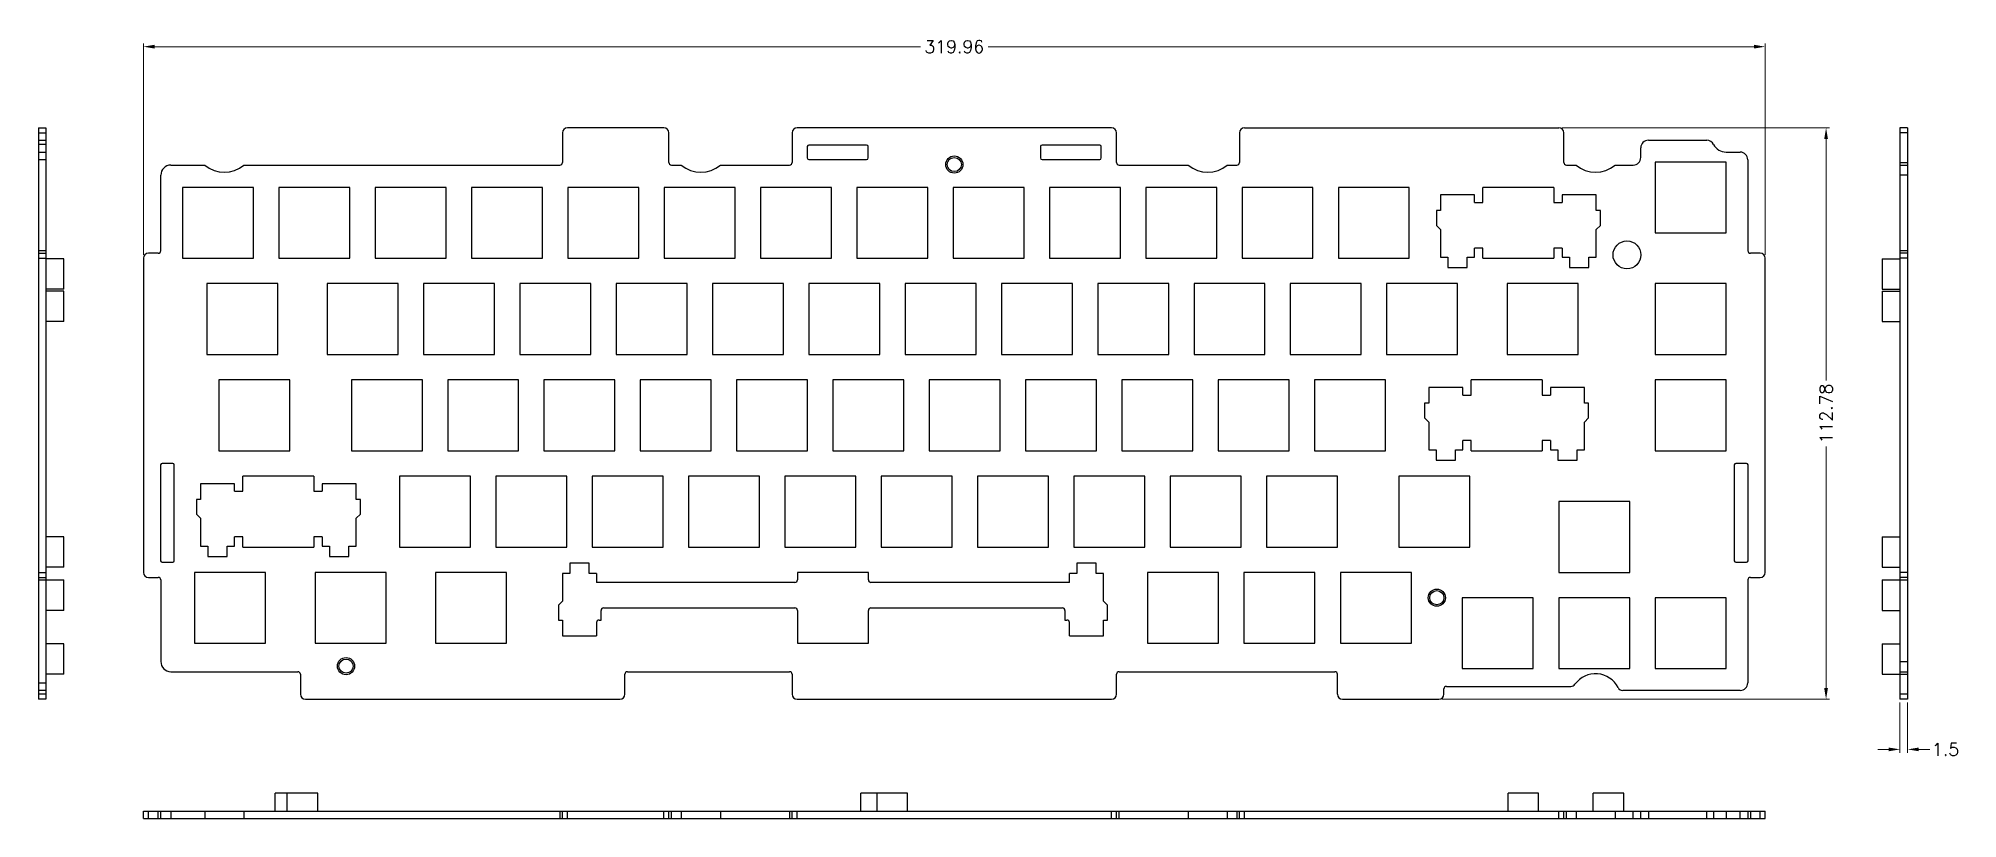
# Model space of a CAD drawing. Header units: millimetres. Extents: x 2593 to 5527, y -255 to 1271.
# Drawn here: x 2592.5 to 2971.1, y 1117.3 to 1271.3 of the extents above; entities outside this region: 5.
import ezdxf

# ---------------------------------------------------------------- set-up
doc = ezdxf.new("R2010")
doc.units = ezdxf.units.MM
doc.header["$LTSCALE"] = 30.734
doc.header["$PDMODE"] = 3
doc.header["$PDSIZE"] = 8
doc.layers.get('0').update_dxf_attribs({"linetype": 'CONTINUOUS'})
doc.layers.get('Defpoints').update_dxf_attribs({"linetype": 'CONTINUOUS'})
doc.layers.add('dim', color=82, linetype='CONTINUOUS', lineweight=9)
doc.styles.add('ROMANC', font='romanc.shx', dxfattribs={"bigfont": 'gbcbig.shx'})
doc.styles.get("Standard").update_dxf_attribs({"font": 'txt', "width": 0.85})
doc.dimstyles.new('YanXiu', dxfattribs={"dimtxt": 2.5, "dimasz": 2.2, "dimexe": 0.66, "dimexo": 0.66, "dimgap": 0.66, "dimtad": 0, "dimdsep": 46, "dimtxsty": 'ROMANC', "dimcen": 0, "dimclrd": 256, "dimclre": 131, "dimclrt": 42, "dimazin": 2, "dimtfac": 1, "dimtofl": 0, "dimtmove": 0, "dimatfit": 3, "dimfxl": 1, "dimlwd": 5, "dimlwe": 5, "dimarcsym": 0})

# ---------------------------------------------------------------- blocks, each defined once
blk = doc.blocks.new('*D25')
at = {"color": 131, "lineweight": 5}
for p, q in [((2613.23, 1228.53), (2613.23, 1270.29)), ((2933.19, 1228.53), (2933.19, 1270.29))]:
    blk.add_line(p, q, dxfattribs=at)
at = {"lineweight": 5}
for p, q in [((2615.43, 1269.63), (2766.54, 1269.63)), ((2930.99, 1269.63), (2779.88, 1269.63))]:
    blk.add_line(p, q, dxfattribs=at)
for points in [[(2615.43, 1270), (2615.43, 1269.27), (2613.23, 1269.63)], [(2930.99, 1270), (2930.99, 1269.27), (2933.19, 1269.63)]]:
    blk.add_solid(points)
at = {"layer": 'Defpoints', "color": 0}
for p in [(2933.19, 1269.63), (2613.23, 1227.87), (2933.19, 1227.87)]:
    blk.add_point(p, dxfattribs=at)
at = {"color": 42, "insert": (2773.21, 1269.63), "char_height": 2.5, "attachment_point": 5, "style": 'ROMANC'}
blk.add_mtext('319.96', dxfattribs=at)
blk = doc.blocks.new('*D26')
at = {"color": 131, "lineweight": 5}
for p, q in [((2893.12, 1253.61), (2945.85, 1253.61)), ((2869.46, 1140.83), (2945.85, 1140.83))]:
    blk.add_line(p, q, dxfattribs=at)
at = {"lineweight": 5}
for p, q in [((2945.19, 1251.41), (2945.19, 1203.71)), ((2945.19, 1143.03), (2945.19, 1190.72))]:
    blk.add_line(p, q, dxfattribs=at)
for points in [[(2944.82, 1251.41), (2945.56, 1251.41), (2945.19, 1253.61)], [(2944.82, 1143.03), (2945.56, 1143.03), (2945.19, 1140.83)]]:
    blk.add_solid(points)
at = {"layer": 'Defpoints', "color": 0}
for p in [(2892.46, 1253.61), (2868.8, 1140.83), (2945.19, 1140.83)]:
    blk.add_point(p, dxfattribs=at)
at = {"color": 42, "insert": (2945.19, 1197.22), "char_height": 2.5, "attachment_point": 5, "rotation": 90, "style": 'ROMANC'}
blk.add_mtext('112.78', dxfattribs=at)
blk = doc.blocks.new('*D27')
at = {"color": 131, "lineweight": 5}
for p, q in [((2959.77, 1140.17), (2959.77, 1130.27)), ((2961.27, 1140.17), (2961.27, 1130.27))]:
    blk.add_line(p, q, dxfattribs=at)
at = {"lineweight": 5}
for p, q in [((2957.57, 1130.93), (2955.37, 1130.93)), ((2963.47, 1130.93), (2965.67, 1130.93))]:
    blk.add_line(p, q, dxfattribs=at)
for points in [[(2957.57, 1131.29), (2957.57, 1130.56), (2959.77, 1130.93)], [(2963.47, 1131.29), (2963.47, 1130.56), (2961.27, 1130.93)]]:
    blk.add_solid(points)
at = {"layer": 'Defpoints', "color": 0}
for p in [(2959.77, 1140.83), (2961.27, 1140.83), (2961.27, 1130.93)]:
    blk.add_point(p, dxfattribs=at)
at = {"color": 42, "insert": (2968.77, 1130.93), "char_height": 2.5, "attachment_point": 5, "style": 'ROMANC'}
blk.add_mtext('1.5', dxfattribs=at)

msp = doc.modelspace()

# ---------------------------------------------------------------- linework, layer by layer
at = {"color": 7, "linetype": 'Continuous'}
for p, q in [((2592.52, 1253.607), (2592.52, 1140.828)), ((2592.52, 1253.607), (2594.02, 1253.607)), ((2594.02, 1253.607), (2594.02, 1140.828)), ((2715.911, 1253.607), (2696.911, 1253.607)), ((2804.211, 1253.607), (2742.211, 1253.607)), ((2830.461, 1253.607), (2892.461, 1253.607)), ((2959.774, 1253.607), (2959.774, 1140.828)), ((2961.274, 1253.607), (2959.774, 1253.607)), ((2961.274, 1253.607), (2961.274, 1140.828)), ((2592.52, 1252.607), (2594.02, 1252.607)), ((2592.52, 1251.167), (2594.02, 1251.167)), ((2594.02, 1250.338), (2592.52, 1250.338)), ((2695.911, 1252.607), (2695.911, 1246.767)), ((2716.911, 1246.767), (2716.911, 1252.607)), ((2741.211, 1252.607), (2741.211, 1246.767)), ((2744.211, 1249.907), (2744.211, 1247.667)), ((2755.911, 1250.207), (2744.511, 1250.207)), ((2756.211, 1247.667), (2756.211, 1249.907)), ((2790.211, 1249.907), (2790.211, 1247.667)), ((2801.911, 1250.207), (2790.511, 1250.207)), ((2802.211, 1247.667), (2802.211, 1249.907)), ((2805.211, 1246.767), (2805.211, 1252.607)), ((2829.461, 1252.607), (2829.461, 1246.767)), ((2893.461, 1246.767), (2893.461, 1252.607)), ((2908.631, 1247.767), (2908.631, 1249.667)), ((2910.131, 1251.167), (2921.648, 1251.167)), ((2961.274, 1252.607), (2959.774, 1252.607)), ((2592.52, 1248.817), (2594.02, 1248.817)), ((2594.02, 1247.317), (2592.52, 1247.317)), ((2618.671, 1246.267), (2625.359, 1246.267)), ((2633.064, 1246.267), (2695.411, 1246.267)), ((2717.411, 1246.267), (2719.359, 1246.267)), ((2727.064, 1246.267), (2740.711, 1246.267)), ((2744.511, 1247.367), (2755.911, 1247.367)), ((2790.511, 1247.367), (2801.911, 1247.367)), ((2805.711, 1246.267), (2819.359, 1246.267)), ((2827.064, 1246.267), (2828.961, 1246.267)), ((2893.961, 1246.267), (2895.859, 1246.267)), ((2903.564, 1246.267), (2907.131, 1246.267)), ((2925.501, 1246.867), (2911.501, 1246.867)), ((2911.501, 1246.867), (2911.501, 1232.867)), ((2925.45, 1248.817), (2928.251, 1248.817)), ((2925.501, 1232.867), (2925.501, 1246.867)), ((2929.751, 1247.317), (2929.751, 1229.367)), ((2959.774, 1246.767), (2961.274, 1246.767)), ((2959.774, 1246.267), (2961.274, 1246.267)), ((2616.671, 1229.367), (2616.671, 1244.267)), ((2961.274, 1244.267), (2959.774, 1244.267)), ((2620.971, 1241.867), (2620.971, 1227.867)), ((2634.971, 1241.867), (2620.971, 1241.867)), ((2634.971, 1227.867), (2634.971, 1241.867)), ((2639.971, 1241.867), (2639.971, 1227.867)), ((2653.971, 1241.867), (2639.971, 1241.867)), ((2653.971, 1227.867), (2653.971, 1241.867)), ((2658.971, 1241.867), (2658.971, 1227.867)), ((2672.971, 1241.867), (2658.971, 1241.867)), ((2672.971, 1227.867), (2672.971, 1241.867)), ((2677.971, 1241.867), (2677.971, 1227.867)), ((2691.971, 1241.867), (2677.971, 1241.867)), ((2691.971, 1227.867), (2691.971, 1241.867)), ((2696.971, 1241.867), (2696.971, 1227.867)), ((2710.971, 1241.867), (2696.971, 1241.867)), ((2710.971, 1227.867), (2710.971, 1241.867)), ((2715.971, 1241.867), (2715.971, 1227.867)), ((2729.971, 1241.867), (2715.971, 1241.867)), ((2729.971, 1227.867), (2729.971, 1241.867)), ((2734.971, 1241.867), (2734.971, 1227.867)), ((2748.971, 1241.867), (2734.971, 1241.867)), ((2748.971, 1227.867), (2748.971, 1241.867)), ((2753.971, 1241.867), (2753.971, 1227.867)), ((2767.971, 1241.867), (2753.971, 1241.867)), ((2767.971, 1227.867), (2767.971, 1241.867)), ((2772.971, 1241.867), (2772.971, 1227.867)), ((2786.971, 1241.867), (2772.971, 1241.867)), ((2786.971, 1227.867), (2786.971, 1241.867)), ((2791.971, 1241.867), (2791.971, 1227.867)), ((2805.971, 1241.867), (2791.971, 1241.867)), ((2805.971, 1227.867), (2805.971, 1241.867)), ((2810.971, 1241.867), (2810.971, 1227.867)), ((2824.971, 1241.867), (2810.971, 1241.867)), ((2824.971, 1227.867), (2824.971, 1241.867)), ((2843.971, 1241.867), (2829.971, 1241.867)), ((2829.971, 1241.867), (2829.971, 1227.867)), ((2843.971, 1227.867), (2843.971, 1241.867)), ((2862.971, 1241.867), (2848.971, 1241.867)), ((2848.971, 1241.867), (2848.971, 1227.867)), ((2862.971, 1227.867), (2862.971, 1241.867)), ((2875.846, 1240.367), (2869.146, 1240.367)), ((2869.146, 1240.367), (2869.146, 1237.267)), ((2875.846, 1238.867), (2875.846, 1240.367)), ((2875.846, 1238.867), (2877.496, 1238.867)), ((2891.496, 1241.867), (2877.496, 1241.867)), ((2877.496, 1238.867), (2877.496, 1241.867)), ((2891.496, 1241.867), (2891.496, 1238.867)), ((2891.496, 1238.867), (2893.146, 1238.867)), ((2899.846, 1240.367), (2893.146, 1240.367)), ((2893.146, 1240.367), (2893.146, 1238.867)), ((2899.846, 1237.267), (2899.846, 1240.367)), ((2869.146, 1237.267), (2868.321, 1237.267)), ((2868.321, 1237.267), (2868.321, 1234.367)), ((2868.321, 1234.367), (2869.146, 1233.542)), ((2900.671, 1237.267), (2899.846, 1237.267)), ((2899.846, 1233.542), (2900.671, 1234.367)), ((2900.671, 1234.367), (2900.671, 1237.267)), ((2869.146, 1233.542), (2869.146, 1228.067)), ((2899.846, 1228.067), (2899.846, 1233.542)), ((2911.501, 1232.867), (2925.501, 1232.867)), ((2594.02, 1229.367), (2592.52, 1229.367)), ((2592.52, 1228.867), (2594.02, 1228.867)), ((2592.52, 1227.867), (2594.02, 1227.867)), ((2597.52, 1227.767), (2594.02, 1227.767)), ((2597.52, 1221.768), (2597.52, 1227.766)), ((2613.232, 1227.867), (2613.232, 1165.867)), ((2616.171, 1228.867), (2614.232, 1228.867)), ((2620.971, 1227.867), (2634.971, 1227.867)), ((2639.971, 1227.867), (2653.971, 1227.867)), ((2658.971, 1227.867), (2672.971, 1227.867)), ((2677.971, 1227.867), (2691.971, 1227.867)), ((2696.971, 1227.867), (2710.971, 1227.867)), ((2715.971, 1227.867), (2729.971, 1227.867)), ((2734.971, 1227.867), (2748.971, 1227.867)), ((2753.971, 1227.867), (2767.971, 1227.867)), ((2772.971, 1227.867), (2786.971, 1227.867)), ((2791.971, 1227.867), (2805.971, 1227.867)), ((2810.971, 1227.867), (2824.971, 1227.867)), ((2829.971, 1227.867), (2843.971, 1227.867)), ((2848.971, 1227.867), (2862.971, 1227.867)), ((2869.146, 1228.067), (2870.596, 1228.067)), ((2870.596, 1228.067), (2870.596, 1226.017)), ((2874.396, 1228.067), (2875.846, 1228.067)), ((2874.396, 1226.017), (2874.396, 1228.067)), ((2877.496, 1229.867), (2875.846, 1229.867)), ((2875.846, 1228.067), (2875.846, 1229.867)), ((2877.496, 1227.867), (2877.496, 1229.867)), ((2877.496, 1227.867), (2891.496, 1227.867)), ((2893.146, 1229.867), (2891.496, 1229.867)), ((2891.496, 1229.867), (2891.496, 1227.867)), ((2893.146, 1229.867), (2893.146, 1228.067)), ((2893.146, 1228.067), (2894.596, 1228.067)), ((2894.596, 1228.067), (2894.596, 1226.017)), ((2898.396, 1228.067), (2899.846, 1228.067)), ((2898.396, 1226.017), (2898.396, 1228.067)), ((2932.191, 1228.867), (2930.251, 1228.867)), ((2933.191, 1165.867), (2933.191, 1227.867)), ((2956.274, 1227.767), (2959.774, 1227.767)), ((2956.274, 1227.766), (2956.274, 1221.768)), ((2961.274, 1229.367), (2959.774, 1229.367)), ((2961.274, 1228.867), (2959.774, 1228.867)), ((2961.274, 1227.867), (2959.774, 1227.867)), ((2870.596, 1226.017), (2874.396, 1226.017)), ((2894.596, 1226.017), (2898.396, 1226.017)), ((2597.52, 1221.767), (2594.02, 1221.767)), ((2597.52, 1221.367), (2594.02, 1221.367)), ((2597.52, 1215.368), (2597.52, 1221.366)), ((2625.736, 1222.867), (2625.736, 1208.867)), ((2639.736, 1222.867), (2625.736, 1222.867)), ((2639.736, 1208.867), (2639.736, 1222.867)), ((2649.501, 1222.867), (2649.501, 1208.867)), ((2663.501, 1222.867), (2649.501, 1222.867)), ((2663.501, 1208.867), (2663.501, 1222.867)), ((2668.501, 1222.867), (2668.501, 1208.867)), ((2682.501, 1222.867), (2668.501, 1222.867)), ((2682.501, 1208.867), (2682.501, 1222.867)), ((2687.501, 1222.867), (2687.501, 1208.867)), ((2701.501, 1222.867), (2687.501, 1222.867)), ((2701.501, 1208.867), (2701.501, 1222.867)), ((2706.501, 1222.867), (2706.501, 1208.867)), ((2720.501, 1222.867), (2706.501, 1222.867)), ((2720.501, 1208.867), (2720.501, 1222.867)), ((2725.501, 1222.867), (2725.501, 1208.867)), ((2739.501, 1222.867), (2725.501, 1222.867)), ((2739.501, 1208.867), (2739.501, 1222.867)), ((2744.501, 1222.867), (2744.501, 1208.867)), ((2758.501, 1222.867), (2744.501, 1222.867)), ((2758.501, 1208.867), (2758.501, 1222.867)), ((2763.501, 1222.867), (2763.501, 1208.867)), ((2777.501, 1222.867), (2763.501, 1222.867)), ((2777.501, 1208.867), (2777.501, 1222.867)), ((2782.501, 1222.867), (2782.501, 1208.867)), ((2796.501, 1222.867), (2782.501, 1222.867)), ((2796.501, 1208.867), (2796.501, 1222.867)), ((2801.501, 1222.867), (2801.501, 1208.867)), ((2815.501, 1222.867), (2801.501, 1222.867)), ((2815.501, 1208.867), (2815.501, 1222.867)), ((2834.501, 1222.867), (2820.501, 1222.867)), ((2820.501, 1222.867), (2820.501, 1208.867)), ((2834.501, 1208.867), (2834.501, 1222.867)), ((2853.501, 1222.867), (2839.501, 1222.867)), ((2839.501, 1222.867), (2839.501, 1208.867)), ((2853.501, 1208.867), (2853.501, 1222.867)), ((2872.501, 1222.867), (2858.501, 1222.867)), ((2858.501, 1222.867), (2858.501, 1208.867)), ((2872.501, 1208.867), (2872.501, 1222.867)), ((2896.266, 1222.867), (2882.266, 1222.867)), ((2882.266, 1222.867), (2882.266, 1208.867)), ((2896.266, 1208.867), (2896.266, 1222.867)), ((2925.501, 1222.867), (2911.501, 1222.867)), ((2911.501, 1222.867), (2911.501, 1208.867)), ((2925.501, 1208.867), (2925.501, 1222.867)), ((2956.274, 1221.767), (2959.774, 1221.767)), ((2956.274, 1221.367), (2959.774, 1221.367)), ((2956.274, 1221.366), (2956.274, 1215.368)), ((2597.52, 1215.367), (2594.02, 1215.367)), ((2956.274, 1215.367), (2959.774, 1215.367)), ((2625.736, 1208.867), (2639.736, 1208.867)), ((2649.501, 1208.867), (2663.501, 1208.867)), ((2668.501, 1208.867), (2682.501, 1208.867)), ((2687.501, 1208.867), (2701.501, 1208.867)), ((2706.501, 1208.867), (2720.501, 1208.867)), ((2725.501, 1208.867), (2739.501, 1208.867)), ((2744.501, 1208.867), (2758.501, 1208.867)), ((2763.501, 1208.867), (2777.501, 1208.867)), ((2782.501, 1208.867), (2796.501, 1208.867)), ((2801.501, 1208.867), (2815.501, 1208.867)), ((2820.501, 1208.867), (2834.501, 1208.867)), ((2839.501, 1208.867), (2853.501, 1208.867)), ((2858.501, 1208.867), (2872.501, 1208.867)), ((2882.266, 1208.867), (2896.266, 1208.867)), ((2911.501, 1208.867), (2925.501, 1208.867)), ((2628.121, 1203.867), (2628.121, 1189.867)), ((2642.121, 1203.867), (2628.121, 1203.867)), ((2642.121, 1189.867), (2642.121, 1203.867)), ((2654.266, 1203.867), (2654.266, 1189.867)), ((2668.266, 1203.867), (2654.266, 1203.867)), ((2668.266, 1189.867), (2668.266, 1203.867)), ((2673.266, 1203.867), (2673.266, 1189.867)), ((2687.266, 1203.867), (2673.266, 1203.867)), ((2687.266, 1189.867), (2687.266, 1203.867)), ((2692.266, 1203.867), (2692.266, 1189.867)), ((2706.266, 1203.867), (2692.266, 1203.867)), ((2706.266, 1189.867), (2706.266, 1203.867)), ((2711.266, 1203.867), (2711.266, 1189.867)), ((2725.266, 1203.867), (2711.266, 1203.867)), ((2725.266, 1189.867), (2725.266, 1203.867)), ((2730.266, 1203.867), (2730.266, 1189.867)), ((2744.266, 1203.867), (2730.266, 1203.867)), ((2744.266, 1189.867), (2744.266, 1203.867)), ((2749.266, 1203.867), (2749.266, 1189.867)), ((2763.266, 1203.867), (2749.266, 1203.867)), ((2763.266, 1189.867), (2763.266, 1203.867)), ((2768.266, 1203.867), (2768.266, 1189.867)), ((2782.266, 1203.867), (2768.266, 1203.867)), ((2782.266, 1189.867), (2782.266, 1203.867)), ((2801.266, 1203.867), (2787.266, 1203.867)), ((2787.266, 1203.867), (2787.266, 1189.867)), ((2801.266, 1189.867), (2801.266, 1203.867)), ((2820.266, 1203.867), (2806.266, 1203.867)), ((2806.266, 1203.867), (2806.266, 1189.867)), ((2820.266, 1189.867), (2820.266, 1203.867)), ((2839.266, 1203.867), (2825.266, 1203.867)), ((2825.266, 1203.867), (2825.266, 1189.867)), ((2839.266, 1189.867), (2839.266, 1203.867)), ((2858.266, 1203.867), (2844.266, 1203.867)), ((2844.266, 1203.867), (2844.266, 1189.867)), ((2858.266, 1189.867), (2858.266, 1203.867)), ((2873.521, 1202.367), (2866.821, 1202.367)), ((2866.821, 1202.367), (2866.821, 1199.267)), ((2873.521, 1200.867), (2873.521, 1202.367)), ((2873.521, 1200.867), (2875.171, 1200.867)), ((2889.171, 1203.867), (2875.171, 1203.867)), ((2875.171, 1200.867), (2875.171, 1203.867)), ((2889.171, 1203.867), (2889.171, 1200.867)), ((2889.171, 1200.867), (2890.821, 1200.867)), ((2897.521, 1202.367), (2890.821, 1202.367)), ((2890.821, 1202.367), (2890.821, 1200.867)), ((2897.521, 1199.267), (2897.521, 1202.367)), ((2925.501, 1203.867), (2911.501, 1203.867)), ((2911.501, 1203.867), (2911.501, 1189.867)), ((2925.501, 1189.867), (2925.501, 1203.867)), ((2866.821, 1199.267), (2865.996, 1199.267)), ((2865.996, 1199.267), (2865.996, 1196.367)), ((2898.346, 1199.267), (2897.521, 1199.267)), ((2898.346, 1196.367), (2898.346, 1199.267)), ((2865.996, 1196.367), (2866.821, 1195.542)), ((2866.821, 1195.542), (2866.821, 1190.067)), ((2897.521, 1195.542), (2898.346, 1196.367)), ((2897.521, 1190.067), (2897.521, 1195.542)), ((2628.121, 1189.867), (2642.121, 1189.867)), ((2654.266, 1189.867), (2668.266, 1189.867)), ((2673.266, 1189.867), (2687.266, 1189.867)), ((2692.266, 1189.867), (2706.266, 1189.867)), ((2711.266, 1189.867), (2725.266, 1189.867)), ((2730.266, 1189.867), (2744.266, 1189.867)), ((2749.266, 1189.867), (2763.266, 1189.867)), ((2768.266, 1189.867), (2782.266, 1189.867)), ((2787.266, 1189.867), (2801.266, 1189.867)), ((2806.266, 1189.867), (2820.266, 1189.867)), ((2825.266, 1189.867), (2839.266, 1189.867)), ((2844.266, 1189.867), (2858.266, 1189.867)), ((2866.821, 1190.067), (2868.271, 1190.067)), ((2868.271, 1190.067), (2868.271, 1188.017)), ((2872.071, 1190.067), (2873.521, 1190.067)), ((2872.071, 1188.017), (2872.071, 1190.067)), ((2875.171, 1191.867), (2873.521, 1191.867)), ((2873.521, 1190.067), (2873.521, 1191.867)), ((2875.171, 1189.867), (2875.171, 1191.867)), ((2875.171, 1189.867), (2889.171, 1189.867)), ((2890.821, 1191.867), (2889.171, 1191.867)), ((2889.171, 1191.867), (2889.171, 1189.867)), ((2890.821, 1191.867), (2890.821, 1190.067)), ((2890.821, 1190.067), (2892.271, 1190.067)), ((2892.271, 1190.067), (2892.271, 1188.017)), ((2896.071, 1190.067), (2897.521, 1190.067)), ((2896.071, 1188.017), (2896.071, 1190.067)), ((2911.501, 1189.867), (2925.501, 1189.867)), ((2616.632, 1187.067), (2616.632, 1168.167)), ((2619.032, 1187.367), (2616.932, 1187.367)), ((2619.332, 1168.167), (2619.332, 1187.067)), ((2868.271, 1188.017), (2872.071, 1188.017)), ((2892.271, 1188.017), (2896.071, 1188.017)), ((2927.091, 1187.067), (2927.091, 1168.167)), ((2929.491, 1187.367), (2927.391, 1187.367)), ((2929.791, 1168.167), (2929.791, 1187.067)), ((2624.521, 1183.367), (2624.521, 1180.267)), ((2631.221, 1183.367), (2624.521, 1183.367)), ((2631.221, 1181.867), (2631.221, 1183.367)), ((2631.221, 1181.867), (2632.871, 1181.867)), ((2632.871, 1181.867), (2632.871, 1184.867)), ((2646.871, 1184.867), (2632.871, 1184.867)), ((2646.871, 1184.867), (2646.871, 1181.867)), ((2646.871, 1181.867), (2648.521, 1181.867)), ((2648.521, 1183.367), (2648.521, 1181.867)), ((2655.221, 1183.367), (2648.521, 1183.367)), ((2655.221, 1180.267), (2655.221, 1183.367)), ((2663.776, 1184.867), (2663.776, 1170.867)), ((2677.776, 1184.867), (2663.776, 1184.867)), ((2677.776, 1170.867), (2677.776, 1184.867)), ((2682.776, 1184.867), (2682.776, 1170.867)), ((2696.776, 1184.867), (2682.776, 1184.867)), ((2696.776, 1170.867), (2696.776, 1184.867)), ((2701.776, 1184.867), (2701.776, 1170.867)), ((2715.776, 1184.867), (2701.776, 1184.867)), ((2715.776, 1170.867), (2715.776, 1184.867)), ((2720.776, 1184.867), (2720.776, 1170.867)), ((2734.776, 1184.867), (2720.776, 1184.867)), ((2734.776, 1170.867), (2734.776, 1184.867)), ((2739.776, 1184.867), (2739.776, 1170.867)), ((2753.776, 1184.867), (2739.776, 1184.867)), ((2753.776, 1170.867), (2753.776, 1184.867)), ((2758.776, 1184.867), (2758.776, 1170.867)), ((2772.776, 1184.867), (2758.776, 1184.867)), ((2772.776, 1170.867), (2772.776, 1184.867)), ((2791.776, 1184.867), (2777.776, 1184.867)), ((2777.776, 1184.867), (2777.776, 1170.867)), ((2791.776, 1170.867), (2791.776, 1184.867)), ((2810.776, 1184.867), (2796.776, 1184.867)), ((2796.776, 1184.867), (2796.776, 1170.867)), ((2810.776, 1170.867), (2810.776, 1184.867)), ((2829.776, 1184.867), (2815.776, 1184.867)), ((2815.776, 1184.867), (2815.776, 1170.867)), ((2829.776, 1170.867), (2829.776, 1184.867)), ((2848.776, 1184.867), (2834.776, 1184.867)), ((2834.776, 1184.867), (2834.776, 1170.867)), ((2848.776, 1170.867), (2848.776, 1184.867)), ((2874.926, 1184.867), (2860.926, 1184.867)), ((2860.926, 1184.867), (2860.926, 1170.867)), ((2874.926, 1170.867), (2874.926, 1184.867)), ((2623.696, 1180.267), (2623.696, 1177.367)), ((2624.521, 1180.267), (2623.696, 1180.267)), ((2656.046, 1180.267), (2655.221, 1180.267)), ((2656.046, 1177.367), (2656.046, 1180.267)), ((2906.451, 1179.867), (2892.451, 1179.867)), ((2892.451, 1179.867), (2892.451, 1165.867)), ((2906.451, 1165.867), (2906.451, 1179.867)), ((2623.696, 1177.367), (2624.521, 1176.542)), ((2624.521, 1176.542), (2624.521, 1171.067)), ((2655.221, 1176.542), (2656.046, 1177.367)), ((2655.221, 1171.067), (2655.221, 1176.542)), ((2597.52, 1172.867), (2594.02, 1172.867)), ((2597.52, 1166.868), (2597.52, 1172.866)), ((2624.521, 1171.067), (2625.971, 1171.067)), ((2625.971, 1171.067), (2625.971, 1169.017)), ((2629.771, 1169.017), (2629.771, 1171.067)), ((2629.771, 1171.067), (2631.221, 1171.067)), ((2631.221, 1171.067), (2631.221, 1172.867)), ((2632.871, 1172.867), (2631.221, 1172.867)), ((2632.871, 1170.867), (2632.871, 1172.867)), ((2632.871, 1170.867), (2646.871, 1170.867)), ((2646.871, 1172.867), (2646.871, 1170.867)), ((2648.521, 1172.867), (2646.871, 1172.867)), ((2648.521, 1172.867), (2648.521, 1171.067)), ((2648.521, 1171.067), (2649.971, 1171.067)), ((2649.971, 1171.067), (2649.971, 1169.017)), ((2653.771, 1169.017), (2653.771, 1171.067)), ((2653.771, 1171.067), (2655.221, 1171.067)), ((2663.776, 1170.867), (2677.776, 1170.867)), ((2682.776, 1170.867), (2696.776, 1170.867)), ((2701.776, 1170.867), (2715.776, 1170.867)), ((2720.776, 1170.867), (2734.776, 1170.867)), ((2739.776, 1170.867), (2753.776, 1170.867)), ((2758.776, 1170.867), (2772.776, 1170.867)), ((2777.776, 1170.867), (2791.776, 1170.867)), ((2796.776, 1170.867), (2810.776, 1170.867)), ((2815.776, 1170.867), (2829.776, 1170.867)), ((2834.776, 1170.867), (2848.776, 1170.867)), ((2860.926, 1170.867), (2874.926, 1170.867)), ((2956.274, 1172.867), (2959.774, 1172.867)), ((2956.274, 1172.866), (2956.274, 1166.868)), ((2597.52, 1166.867), (2594.02, 1166.867)), ((2616.932, 1167.867), (2619.032, 1167.867)), ((2625.971, 1169.017), (2629.771, 1169.017)), ((2649.971, 1169.017), (2653.771, 1169.017)), ((2697.376, 1167.717), (2697.376, 1165.667)), ((2701.176, 1167.717), (2697.376, 1167.717)), ((2701.176, 1165.667), (2701.176, 1167.717)), ((2801.176, 1167.717), (2797.376, 1167.717)), ((2797.376, 1167.717), (2797.376, 1165.667)), ((2801.176, 1165.667), (2801.176, 1167.717)), ((2927.391, 1167.867), (2929.491, 1167.867)), ((2956.274, 1166.867), (2959.774, 1166.867)), ((2592.52, 1165.867), (2594.02, 1165.867)), ((2592.52, 1164.867), (2594.02, 1164.867)), ((2592.52, 1164.367), (2597.52, 1164.367)), ((2597.52, 1158.368), (2597.52, 1164.366)), ((2614.232, 1164.867), (2616.171, 1164.867)), ((2616.671, 1164.367), (2616.671, 1148.267)), ((2623.341, 1165.867), (2623.341, 1151.867)), ((2637.341, 1165.867), (2623.341, 1165.867)), ((2637.341, 1151.867), (2637.341, 1165.867)), ((2647.106, 1165.867), (2647.106, 1151.867)), ((2661.106, 1165.867), (2647.106, 1165.867)), ((2661.106, 1151.867), (2661.106, 1165.867)), ((2670.871, 1165.867), (2670.871, 1151.867)), ((2684.871, 1165.867), (2670.871, 1165.867)), ((2684.871, 1151.867), (2684.871, 1165.867)), ((2695.926, 1165.667), (2695.926, 1160.192)), ((2697.376, 1165.667), (2695.926, 1165.667)), ((2702.626, 1165.667), (2701.176, 1165.667)), ((2702.626, 1165.667), (2702.626, 1163.867)), ((2741.776, 1163.867), (2702.626, 1163.867)), ((2742.276, 1165.867), (2742.276, 1164.367)), ((2756.276, 1165.867), (2742.276, 1165.867)), ((2756.276, 1164.367), (2756.276, 1165.867)), ((2795.926, 1163.867), (2756.776, 1163.867)), ((2797.376, 1165.667), (2795.926, 1165.667)), ((2795.926, 1163.867), (2795.926, 1165.667)), ((2802.626, 1165.667), (2801.176, 1165.667)), ((2802.626, 1160.192), (2802.626, 1165.667)), ((2825.306, 1165.867), (2811.306, 1165.867)), ((2811.306, 1165.867), (2811.306, 1151.867)), ((2825.306, 1151.867), (2825.306, 1165.867)), ((2844.356, 1165.867), (2830.356, 1165.867)), ((2830.356, 1165.867), (2830.356, 1151.867)), ((2844.356, 1151.867), (2844.356, 1165.867)), ((2863.406, 1165.867), (2849.406, 1165.867)), ((2849.406, 1165.867), (2849.406, 1151.867)), ((2863.406, 1151.867), (2863.406, 1165.867)), ((2892.451, 1165.867), (2906.451, 1165.867)), ((2929.751, 1164.367), (2929.751, 1144.067)), ((2930.251, 1164.867), (2932.191, 1164.867)), ((2956.274, 1164.367), (2961.274, 1164.367)), ((2956.274, 1164.366), (2956.274, 1158.368)), ((2961.274, 1165.867), (2959.774, 1165.867)), ((2961.274, 1164.867), (2959.774, 1164.867)), ((2695.926, 1160.192), (2695.101, 1159.367)), ((2695.101, 1159.367), (2695.101, 1156.467)), ((2704.026, 1158.867), (2741.776, 1158.867)), ((2756.776, 1158.867), (2794.526, 1158.867)), ((2803.451, 1159.367), (2802.626, 1160.192)), ((2803.451, 1156.467), (2803.451, 1159.367)), ((2887.401, 1160.867), (2873.401, 1160.867)), ((2873.401, 1160.867), (2873.401, 1146.867)), ((2887.401, 1146.867), (2887.401, 1160.867)), ((2906.451, 1160.867), (2892.451, 1160.867)), ((2892.451, 1160.867), (2892.451, 1146.867)), ((2906.451, 1146.867), (2906.451, 1160.867)), ((2925.501, 1160.867), (2911.501, 1160.867)), ((2911.501, 1160.867), (2911.501, 1146.867)), ((2925.501, 1146.867), (2925.501, 1160.867)), ((2597.52, 1158.367), (2594.02, 1158.367)), ((2695.101, 1156.467), (2695.926, 1156.467)), ((2695.926, 1156.467), (2695.926, 1153.367)), ((2702.626, 1155.967), (2702.626, 1153.367)), ((2703.126, 1156.467), (2703.526, 1156.467)), ((2703.526, 1156.467), (2703.526, 1158.367)), ((2742.276, 1158.367), (2742.276, 1151.867)), ((2756.276, 1151.867), (2756.276, 1158.367)), ((2795.026, 1158.367), (2795.026, 1156.467)), ((2795.026, 1156.467), (2795.426, 1156.467)), ((2795.926, 1153.367), (2795.926, 1155.967)), ((2802.626, 1156.467), (2803.451, 1156.467)), ((2802.626, 1153.367), (2802.626, 1156.467)), ((2956.274, 1158.367), (2959.774, 1158.367)), ((2597.52, 1151.767), (2594.02, 1151.767)), ((2597.52, 1145.767), (2597.52, 1151.768)), ((2623.341, 1151.867), (2637.341, 1151.867)), ((2647.106, 1151.867), (2661.106, 1151.867)), ((2670.871, 1151.867), (2684.871, 1151.867)), ((2695.926, 1153.367), (2702.626, 1153.367)), ((2742.276, 1151.867), (2756.276, 1151.867)), ((2795.926, 1153.367), (2802.626, 1153.367)), ((2811.306, 1151.867), (2825.306, 1151.867)), ((2830.356, 1151.867), (2844.356, 1151.867)), ((2849.406, 1151.867), (2863.406, 1151.867)), ((2956.274, 1151.768), (2956.274, 1145.767)), ((2956.274, 1151.767), (2959.774, 1151.767)), ((2959.774, 1148.267), (2961.274, 1148.267)), ((2592.52, 1144.067), (2594.02, 1144.067)), ((2597.52, 1145.767), (2594.02, 1145.767)), ((2618.671, 1146.267), (2643.711, 1146.267)), ((2644.211, 1145.767), (2644.211, 1141.828)), ((2708.211, 1141.828), (2708.211, 1145.767)), ((2708.711, 1146.267), (2740.711, 1146.267)), ((2741.211, 1145.767), (2741.211, 1141.828)), ((2805.211, 1141.828), (2805.211, 1145.767)), ((2805.711, 1146.267), (2848.301, 1146.267)), ((2848.801, 1141.828), (2848.801, 1145.767)), ((2873.401, 1146.867), (2887.401, 1146.867)), ((2892.451, 1146.867), (2906.451, 1146.867)), ((2911.501, 1146.867), (2925.501, 1146.867)), ((2956.274, 1145.767), (2961.274, 1145.767)), ((2959.774, 1146.267), (2961.274, 1146.267)), ((2594.02, 1142.567), (2592.52, 1142.567)), ((2594.02, 1141.828), (2592.52, 1141.828)), ((2594.02, 1140.828), (2592.52, 1140.828)), ((2645.211, 1140.828), (2707.211, 1140.828)), ((2742.211, 1140.828), (2804.211, 1140.828)), ((2849.801, 1140.828), (2868.801, 1140.828)), ((2869.801, 1141.828), (2869.801, 1142.867)), ((2870.301, 1143.367), (2894.838, 1143.367)), ((2928.251, 1142.567), (2905.069, 1142.567)), ((2961.274, 1141.828), (2959.774, 1141.828)), ((2961.274, 1140.828), (2959.774, 1140.828)), ((2639.224, 1118.761), (2639.224, 1122.261)), ((2647.619, 1122.261), (2639.224, 1122.261)), ((2641.619, 1118.761), (2641.619, 1122.261)), ((2647.619, 1118.761), (2647.619, 1122.261)), ((2754.771, 1118.761), (2754.771, 1122.261)), ((2764.001, 1122.261), (2754.771, 1122.261)), ((2758.001, 1118.761), (2758.001, 1122.261)), ((2764.001, 1118.761), (2764.001, 1122.261)), ((2888.451, 1122.261), (2882.451, 1122.261)), ((2882.451, 1118.761), (2882.451, 1122.261)), ((2888.451, 1118.761), (2888.451, 1122.261)), ((2905.266, 1122.261), (2899.266, 1122.261)), ((2899.266, 1118.761), (2899.266, 1122.261)), ((2905.266, 1118.761), (2905.266, 1122.261)), ((2613.232, 1117.261), (2613.232, 1118.761)), ((2613.232, 1118.761), (2933.191, 1118.761)), ((2613.232, 1117.261), (2933.191, 1117.261)), ((2614.232, 1117.261), (2614.232, 1118.761)), ((2616.171, 1117.261), (2616.171, 1118.761)), ((2616.671, 1117.261), (2616.671, 1118.761)), ((2618.671, 1118.761), (2618.671, 1117.261)), ((2625.359, 1118.761), (2625.359, 1117.261)), ((2633.064, 1118.761), (2633.064, 1117.261)), ((2695.411, 1118.761), (2695.411, 1117.261)), ((2695.911, 1117.261), (2695.911, 1118.761)), ((2696.911, 1117.261), (2696.911, 1118.761)), ((2715.911, 1117.261), (2715.911, 1118.761)), ((2716.911, 1117.261), (2716.911, 1118.761)), ((2717.411, 1117.261), (2717.411, 1118.761)), ((2719.359, 1118.761), (2719.359, 1117.261)), ((2727.064, 1118.761), (2727.064, 1117.261)), ((2740.711, 1118.761), (2740.711, 1117.261)), ((2741.211, 1117.261), (2741.211, 1118.761)), ((2742.211, 1117.261), (2742.211, 1118.761)), ((2804.211, 1117.261), (2804.211, 1118.761)), ((2805.211, 1117.261), (2805.211, 1118.761)), ((2805.711, 1117.261), (2805.711, 1118.761)), ((2819.359, 1118.761), (2819.359, 1117.261)), ((2827.064, 1118.761), (2827.064, 1117.261)), ((2828.961, 1118.761), (2828.961, 1117.261)), ((2829.461, 1117.261), (2829.461, 1118.761)), ((2830.461, 1117.261), (2830.461, 1118.761)), ((2892.461, 1117.261), (2892.461, 1118.761)), ((2893.461, 1117.261), (2893.461, 1118.761)), ((2893.961, 1117.261), (2893.961, 1118.761)), ((2895.859, 1118.761), (2895.859, 1117.261)), ((2903.564, 1118.761), (2903.564, 1117.261)), ((2907.131, 1117.261), (2907.131, 1118.761)), ((2908.631, 1117.261), (2908.631, 1118.761)), ((2910.131, 1118.761), (2910.131, 1117.261)), ((2921.648, 1117.261), (2921.648, 1118.761)), ((2922.99, 1118.761), (2922.99, 1117.261)), ((2925.45, 1118.761), (2925.45, 1117.261)), ((2928.251, 1117.261), (2928.251, 1118.761)), ((2929.751, 1118.761), (2929.751, 1117.261)), ((2930.251, 1118.761), (2930.251, 1117.261)), ((2932.191, 1117.261), (2932.191, 1118.761)), ((2933.191, 1117.261), (2933.191, 1118.761))]:
    msp.add_line(p, q, dxfattribs=at)
for centre, radius in [((2773.211, 1246.367), 1.7), ((2773.211, 1246.367), 1.4), ((2905.91, 1228.539), 2.75), ((2868.404, 1160.867), 1.7), ((2868.404, 1160.867), 1.4), ((2653.211, 1147.367), 1.7), ((2653.211, 1147.367), 1.4)]:
    msp.add_circle(centre, radius, dxfattribs=at)
for centre, radius, start, end in [((2696.911, 1252.607), 1, 90, 180), ((2715.911, 1252.607), 1, 0, 90), ((2742.211, 1252.607), 1, 90, 180), ((2804.211, 1252.607), 1, 0, 90), ((2830.461, 1252.607), 1, 90, 180), ((2892.461, 1252.607), 1, 0, 90), ((2744.511, 1249.907), 0.3, 90, 180), ((2755.911, 1249.907), 0.3, 0, 90), ((2790.511, 1249.907), 0.3, 90, 180), ((2801.911, 1249.907), 0.3, 0, 90), ((2910.131, 1249.667), 1.5, 90, 180), ((2921.648, 1249.667), 1.5, 26.55514, 90), ((2925.45, 1251.567), 2.75, 206.55514, 270), ((2618.671, 1244.267), 2, 90, 180), ((2629.211, 1250.867), 6, 230.05549, 309.94451), ((2695.411, 1246.767), 0.5, 270, 0), ((2717.411, 1246.767), 0.5, 180, 270), ((2723.211, 1250.867), 6, 230.05549, 309.94451), ((2740.711, 1246.767), 0.5, 270, 0), ((2744.511, 1247.667), 0.3, 180, 270), ((2755.911, 1247.667), 0.3, 270, 0), ((2790.511, 1247.667), 0.3, 180, 270), ((2801.911, 1247.667), 0.3, 270, 0), ((2805.711, 1246.767), 0.5, 180, 270), ((2823.211, 1250.867), 6, 230.05549, 309.94451), ((2828.961, 1246.767), 0.5, 270, 0), ((2893.961, 1246.767), 0.5, 180, 270), ((2899.711, 1250.867), 6, 230.05549, 309.94451), ((2907.131, 1247.767), 1.5, 270, 0), ((2928.251, 1247.317), 1.5, 0, 90), ((2614.232, 1227.867), 1, 90, 180), ((2616.171, 1229.367), 0.5, 270, 0), ((2930.251, 1229.367), 0.5, 180, 270), ((2932.191, 1227.867), 1, 0, 90), ((2616.932, 1187.067), 0.3, 90, 180), ((2619.032, 1187.067), 0.3, 0, 90), ((2927.391, 1187.067), 0.3, 90, 180), ((2929.491, 1187.067), 0.3, 0, 90), ((2616.932, 1168.167), 0.3, 180, 270), ((2619.032, 1168.167), 0.3, 270, 0), ((2927.391, 1168.167), 0.3, 180, 270), ((2929.491, 1168.167), 0.3, 270, 0), ((2614.232, 1165.867), 1, 180, 270), ((2616.171, 1164.367), 0.5, 0, 90), ((2741.776, 1164.367), 0.5, 270, 0), ((2756.776, 1164.367), 0.5, 180, 270), ((2930.251, 1164.367), 0.5, 90, 180), ((2932.191, 1165.867), 1, 270, 0), ((2704.026, 1158.367), 0.5, 90, 180), ((2741.776, 1158.367), 0.5, 0, 90), ((2756.776, 1158.367), 0.5, 90, 180), ((2794.526, 1158.367), 0.5, 0, 90), ((2703.126, 1155.967), 0.5, 90, 180), ((2795.426, 1155.967), 0.5, 0, 90), ((2618.671, 1148.267), 2, 180, 270), ((2643.711, 1145.767), 0.5, 0, 90), ((2708.711, 1145.767), 0.5, 90, 180), ((2740.711, 1145.767), 0.5, 0, 90), ((2805.711, 1145.767), 0.5, 90, 180), ((2848.301, 1145.767), 0.5, 0, 90), ((2894.838, 1144.367), 1, 270, 324.31467), ((2899.711, 1140.867), 5, 26.74368, 144.31467), ((2928.251, 1144.067), 1.5, 270, 0), ((2645.211, 1141.828), 1, 180, 270), ((2707.211, 1141.828), 1, 270, 0), ((2742.211, 1141.828), 1, 180, 270), ((2804.211, 1141.828), 1, 270, 0), ((2849.801, 1141.828), 1, 180, 270), ((2868.801, 1141.828), 1, 270, 0), ((2870.301, 1142.867), 0.5, 90, 180), ((2905.069, 1143.567), 1, 206.74368, 270)]:
    msp.add_arc(centre, radius, start, end, dxfattribs=at)

# ---------------------------------------------------------------- texts
at = {"layer": 'dim', "char_height": 2.5, "attachment_point": 1}
for insert in [(5370.82, 90.099), (5370.82, 89.98), (5371.039, 90.481), (5453.08, 61.321), (5527.217, -254.602)]:
    msp.add_mtext('\\A1;', dxfattribs=dict(at, insert=insert))

# ---------------------------------------------------------------- dimensions: what is measured, and where the dimension line sits
for base, p1, p2, picture, middle in [((2933.191, 1269.633), (2613.232, 1227.867), (2933.191, 1227.867), '*D25', (2773.211, 1269.633)), ((2961.274, 1130.926), (2959.774, 1140.828), (2961.274, 1140.828), '*D27', (2968.774, 1130.926))]:
    dim = msp.add_linear_dim(base=base, p1=p1, p2=p2, dimstyle='YanXiu')
    dim.commit()
    dim.dimension.update_dxf_attribs({"geometry": picture, "text_midpoint": middle})
dim = msp.add_linear_dim(base=(2945.189, 1140.828), p1=(2892.461, 1253.607), p2=(2868.801, 1140.828), angle=90, dimstyle='YanXiu')
dim.commit()
dim.dimension.update_dxf_attribs({"geometry": '*D26', "text_midpoint": (2945.189, 1197.217)})

doc.saveas('drawing.dxf')
